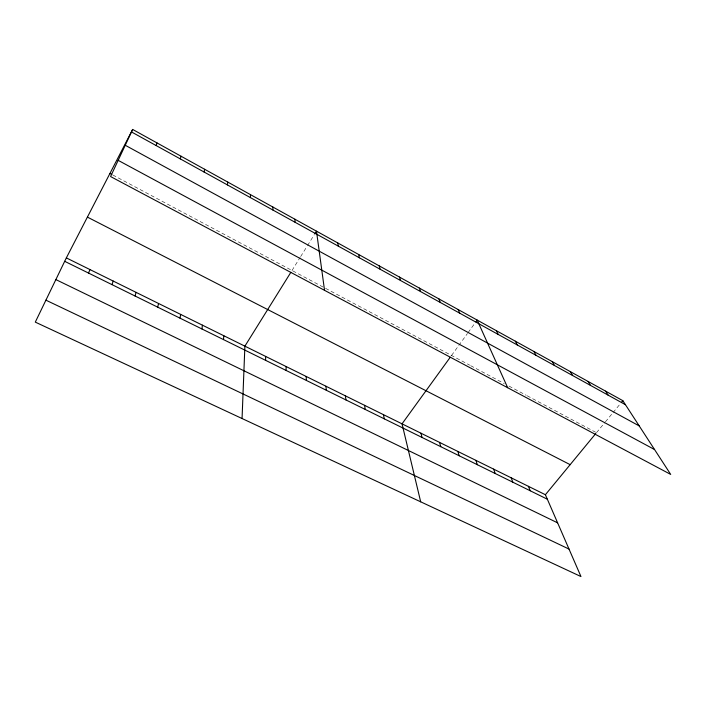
<?xml version="1.0" encoding="UTF-8"?>
<svg xmlns="http://www.w3.org/2000/svg" width="706" height="706" viewBox="0 0 706 706"><rect width="100%" height="100%" fill="white"/><g stroke="black" fill="none" stroke-linecap="round" stroke-linejoin="round"><path stroke-width="0.53" stroke-dasharray="3.53 2.65" d="M292.01 270.477L300.094 257.496M300.668 256.56L306.942 246.491M307.507 245.591L314.241 234.771M451.54 355.48L467.478 333.461M468.122 332.57L474.582 323.648M596.473 432.699L604.733 422.673M605.421 421.835L612.349 413.425M613.055 412.569L620.742 403.232M112.819 175.009L469.702 365.152M470.655 365.664L504.296 383.587M508.964 386.076L526.244 395.281M527.188 395.784L595.52 432.196"/><path stroke-width="1.06" d="M242.061 418.526L244.885 346.161L290.89 272.269M250.401 197.601L250.515 194.662M223.502 339.595L223.828 335.747M227.447 184.928L227.764 182.077M201.925 328.961L202.419 325.166M179.995 318.15L180.665 314.408M204.096 172.035L204.608 169.263M157.703 307.163L158.559 303.474M180.321 158.903L181.045 156.22M135.031 295.99L136.081 292.363M111.98 284.624L113.225 281.067M156.114 145.542L157.059 142.956M88.541 273.072L89.98 269.577M132.649 129.445L110.577 176.544L670.7 474.423L622.842 400.681L132.649 129.445L66.346 257.893L35.3 322.121L580.967 576.555L545.394 494.721L66.346 257.893M314.805 233.871L316.482 231.162L324.539 290.334M450.251 357.254L402.032 423.847L420.688 501.816M475.879 321.865L477.168 320.074L507.685 387.726M545.394 494.721L595.776 433.546M621.448 402.385L622.842 400.681M45.908 300.165L569.018 549.074M55.862 279.585L557.616 522.846M64.687 261.317L547.335 499.204M87.403 217.104L570.157 464.663M109.924 173.464L111.857 174.497M118.167 160.35L654.559 449.554M125.236 145.251L639.221 425.921M131.475 131.934L625.445 404.697M605.616 391.15L608.113 395.122M588.116 381.469L590.498 385.397M570.342 371.63L572.619 375.521M552.295 361.649L554.448 365.496M533.957 351.5L535.995 355.303M515.336 341.192L517.242 344.943M496.406 330.717L498.189 334.423M458.203 309.581L459.712 313.182M528.388 486.319L530.232 490.767M511.135 477.785L512.874 482.216M438.929 298.92L440.297 302.459M493.626 469.128L495.25 473.532M419.338 288.083L420.573 291.569M475.862 460.347L477.371 464.716M457.823 451.425L459.209 455.767M399.437 277.07L400.523 280.494M439.503 442.38L440.773 446.677M379.21 265.871L380.137 269.242M420.917 433.184L422.056 437.455M358.648 254.495L359.416 257.796M383.429 414.651L384.311 418.852M337.742 242.926L338.342 246.165M364.543 405.315L365.284 409.471M345.358 395.828L345.966 399.949M325.89 386.2L326.357 390.286M294.87 219.204L295.126 222.293M306.113 376.422L306.43 380.463M286.018 366.493L286.186 370.491M272.878 207.043L272.948 210.053M265.615 356.406L265.624 360.351"/></g></svg>
